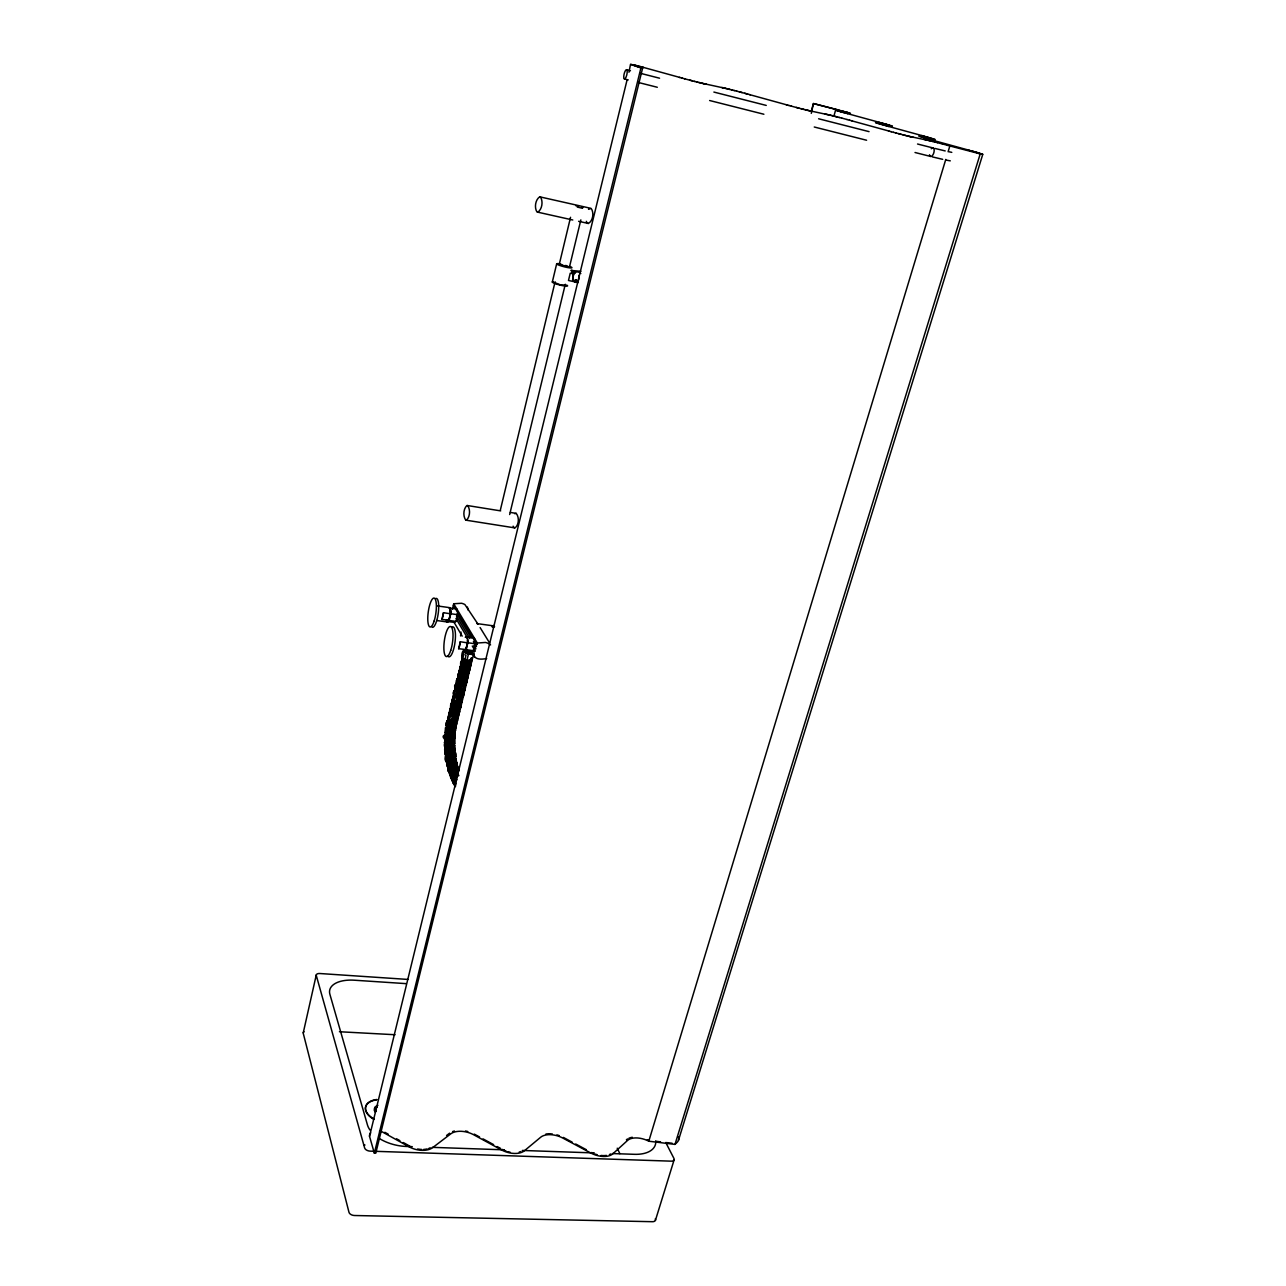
<?xml version="1.0" encoding="UTF-8"?>
<svg xmlns="http://www.w3.org/2000/svg" width="1286" height="1286" viewBox="0 0 1286 1286"><rect width="100%" height="100%" fill="white"/><g stroke="black" fill="none" stroke-linecap="round" stroke-linejoin="round"><path stroke-width="1.5" d="M446.933 740.929C434.379 732.055 457.382 735.64 454.505 730.882M446.692 740.543L444.667 740.077L444.956 734.885C450.18 731.332 448.091 741.154 445.197 740.479L444.715 735.094L446.371 735.094M444.908 739.884L446.499 739.852L445.486 739.675L445.519 734.676C449.344 733.743 444.249 741.733 446.338 740.077L444.763 740.286M445.197 740.479L447.19 740.768L447.367 745.912L451.209 745.108L451.241 740.109L444.618 742.054L444.843 747.713L454.119 744.128L454.167 739.129C439.153 737.167 446.515 758.949 447.399 740.897L454.601 738.791L453.026 737.392M447.367 745.912L448.605 745.655L448.637 740.656M448.605 745.655L449.923 745.398L449.859 740.286M451.209 745.108L450.727 740.013L452.431 739.804L452.383 744.803L449.923 745.398M450.679 744.996L453.379 744.465L453.428 739.466L452.174 739.402M453.379 744.465L452.142 744.401L454.649 743.421L454.44 738.084L452.865 738.1L453.878 737.73M454.119 744.128L452.624 744.08L454.553 743.774L454.697 738.437L453.026 738.421L454.44 738.084M449.28 772.388C443.783 767.967 460.018 762.212 455.549 765.54M465.757 637.39A7.041 1.993 -82.4 0 1 467.927 641.087L466.191 649.591L458.636 648.707A7.555 2.106 -82.4 0 0 460.292 641.746L467.863 642.92L467.461 641.023A7.041 1.993 -82.4 0 0 467.381 639.447M449.361 608.214A6.784 1.849 -82.2 0 1 450.856 612.136L450.775 613.888L450.389 612.072A6.784 1.849 -82.2 0 0 449.377 608.101M449.602 770.33L447.946 768.658L449.57 768.24L450.872 765.765L450.052 765.443C443.349 760.283 456.45 757.968 455.019 758.547M460.581 635.959L461.015 632.037M472.267 657.853A11.879 0.82 -77.8 0 0 472.203 658.384L472.187 658.834A11.879 0.82 -77.8 0 0 472.203 659.573L472.251 659.718A11.928 8.857 -53.6 0 1 470.901 660.039L470.001 660.136A11.928 8.857 -53.6 0 1 467.863 660.023L467.075 659.831A10.561 9.115 66.5 0 1 465.741 659.605L464.857 659.348A10.465 9.034 66.5 0 1 462.751 658.319C459.359 654.252 466.738 643.659 461.963 657.773M463.812 660.329C460.211 658.545 458.957 666.936 463.41 665.971L464.551 660.924L461.77 660.168L469.744 661.293L472.155 659.927L471.737 657.709M469.503 662.949L471.078 663.126L471.03 664.557L468.618 665.939L461.433 665.473L462.542 660.827L463.539 660.731L461.69 660.329L463.539 660.731L461.947 660.57L460.838 665.2L462.43 665.376L460.838 665.2M461.963 671.742L468.2 671.79L469.31 667.161L460.292 666.341L459.102 671.131L461.931 672.16L463.073 667.112L460.292 666.341L468.249 667.498L470.66 666.1L470.242 663.881M447.335 733.39L445.229 732.924L445.535 727.94L453.829 727.49L456.144 726.156L456.112 724.918L454.906 731.461L445.149 732.859L447.608 733.454M445.406 732.811L445.792 727.892C450.743 725.24 449.586 734.065 445.406 732.811L446.981 732.843L445.985 732.779L446.371 727.86C448.573 726.252 447.93 734.21 445.985 732.779M445.486 739.675L447.415 739.241L447.817 734.306L454.681 732.811L453.202 732.57M446.853 732.731L447.946 732.666L448.364 727.683L447.239 727.812M448.187 739.048L449.425 733.952L450.389 734.049L450.004 738.968L447.415 739.241L454.746 737.28L453.058 736.267M451.193 733.518C451.852 746.041 449.168 731.847 452.897 733.55L452.511 738.469L450.791 738.453L454.28 737.73L455.051 731.38M452.511 738.469L451.595 738.164L453.524 738.132L453.926 733.213L452.688 732.924M454.28 737.73L452.801 737.489L454.746 737.28L455.26 731.895M460.87 672.642C455.485 672.128 468.827 676.532 469.358 671.581L468.763 670.038M459.391 678.783C455.791 677.063 454.537 685.39 458.973 684.49L460.115 679.442L457.35 678.654L465.275 679.828L467.686 678.429L467.284 676.195M467.654 674.652L468.249 676.195C466.657 679.522 461.015 679.104 458.829 677.079L459.761 677.256M449.827 760.91L451.402 759.512L449.039 760.701L450.277 766.376L448.428 767.083L447.946 768.658L449.746 768.771L448.203 769.333L446.692 763.402L449.521 761.264L447.785 761.746L449.843 767.019L448.428 767.083L447.785 761.746M466.914 677.722L466.77 682.336C465.645 686.82 455.533 683.718 457.35 683.204M576.948 281.312L572.64 280.187L573.186 273.854L571.563 272.616M577.896 282.052C569.955 285.042 572.447 266.363 580.822 273.532M464.696 686.917L465.291 688.476L462.478 695.501L456.241 695.887C462.156 690.92 450.502 689.28 456.675 690.148L457.527 690.839L454.617 690.052C449.055 696.964 462.028 698.073 464.021 693.717L463.426 692.157M457.929 684.425L456.08 683.927L455.164 688.958C461.481 691.691 449.73 685.985 457.189 683.879M578.716 279.962L579.134 275.204M453.17 700.645L453.91 701.224L452.061 700.725L453.653 701.191L452.238 701.175L453.331 696.594L454.714 696.674L453.074 696.337L454.906 696.755L453.91 696.883L452.817 701.465L453.813 701.336L451.981 700.918L453.572 696.064L455.003 696.642L453.154 696.144L451.981 700.918L454.778 701.995C460.918 695.437 449.843 696.819 454.263 696.08M456.241 695.887L453.701 695.067C452.993 687.897 459.52 689.891 455.131 695.646L458.845 696.112L459.906 690.904L463.587 690.904L458.604 691.45L455.035 689.955C451.627 693.186 455.244 695.597 454.28 695.356L455.373 690.775L456.369 690.646L454.794 690.486M451.402 759.512L452.383 764.688L449.119 766.247M461.835 701.127L460.388 700.532L462.349 700.516L463.651 695.244L461.947 694.327L463.056 693.684L463.458 695.951L461.047 697.366L459.954 701.947L454.778 701.995L461.015 701.609L462.413 699.054M452.109 702.14L453.99 702.831C454.633 709.952 447.528 707.621 452.109 702.14L453.54 702.735L451.707 702.252L450.534 706.995L453.315 708.088L454.456 703.072L451.627 702.445L453.749 702.333M459.391 705.066L460.726 707.429L459.423 712.685L457.832 712.203L459.488 711.206L457.912 711.062L459.038 710.402L459.616 711.978L458.073 713.778L449.328 713.344L450.421 708.779L451.997 708.94L450.164 708.522L452.093 708.811L450.245 708.329L449.071 713.071L451.852 714.18L452.993 709.165L450.164 708.522L452.302 708.393M447.882 719.404L448.959 714.855L450.63 714.871L448.798 714.389L447.624 719.131L450.389 720.24C457.398 713.859 443.943 714.743 450.856 714.453M450.984 709.084L456.868 709.776L455.774 714.341L453.106 714.341L450.759 713.923L452.399 709.052L450.984 709.084L449.891 713.634L450.759 713.923M456.835 715.659C461.079 721.125 451.097 720.819 448.444 719.71L449.537 715.161L450.534 715L448.798 714.389M457.205 717.974L457.077 720.867L452.592 721.366L451.531 726.542L448.943 726.301L456.144 726.156M448.943 726.301L450.47 721.237C449.135 719.067 441.516 724.388 448.943 726.301L449.714 721.269L456.257 721.366L455.164 725.899L452.399 725.77L452.865 726.461L453.492 721.237L455.18 721.719L454.087 726.252L455.662 726.686L454.906 731.461L452.897 731.429L454.119 731.911L454.874 727.137L453.653 726.654L455.662 726.686M447.014 620.27A6.784 1.849 -82.2 0 0 448.766 621.025L450.775 613.824L443.461 612.715L441.886 619.466L449.312 620.19L448.3 620.961A6.784 1.849 -82.2 0 1 446.547 620.206M457.366 616.814L457.414 616.396A13.953 12.715 -28.7 0 0 457.462 614.676L457.623 613.776A13.985 10.127 25.1 0 0 457.591 611.445M452.527 779.429L454.456 783.222L452.495 781.181L454.038 780.57L455.099 776.197L453.444 772.002L457.703 770.153L458.732 771.07M454.376 784.942L453.267 781.052L454.697 778.303L456.755 776.599L456.884 777.516M446.21 725.77L448.091 726.188C443.107 725.288 452.109 726.477 446.387 725.947L447.142 721.189L449.119 721.269L447.142 721.189M449.907 721.784L447.367 720.996L446.628 725.77L448.541 726.333L447.335 725.851M446.129 725.834L448.38 726.043L446.981 726.092L447.721 721.317L448.718 721.269L446.885 721.076L448.83 721.414L446.965 720.996M448.573 721.333L448.091 726.188M447.946 732.666L449.2 732.698L450.325 727.538L453.829 727.49L453.074 732.264L451.37 732.007M449.2 732.698L450.534 732.65L451.225 727.41L452.608 727.731L451.852 732.506M455.389 730.93L456.305 725.561M454.73 782.579L453.219 783.27L455.405 786.63L455.919 783.222L453.733 779.879L454.955 780.136M477.99 624.144L464.921 604.581A13.39 12.169 -29.7 0 0 461.529 603.263L453.717 603.761L452.431 609.307M474.421 647.228A14.484 13.069 -29.2 0 0 474.55 646.633L474.727 645.459A14.484 13.069 -29.2 0 0 474.791 643.691L474.952 642.743A14.5 10.609 25.8 0 0 474.888 640.299L474.679 639.287A14.5 10.609 25.8 0 0 474.164 637.776L467.445 636.875A14.387 2.443 4.7 0 0 466.529 637.084L466.271 637.165M453.717 603.761L477.315 643.032C470.451 656.037 473.859 660.891 486.655 658.561M467.445 636.875L467.284 637.808A14.435 10.529 26.5 0 0 467.236 638.29M448.46 754.593L447.673 754.368L449.489 759.335L448.155 761.939L446.371 761.794C439.973 755.171 459.086 746.41 455.662 756.634C452.961 757.984 445.004 758.66 447.094 762.839M457.253 610.014A13.985 10.127 25.1 0 0 456.9 609.05L450.421 608.133L450.245 609.017A13.921 10.047 25.7 0 0 450.277 611.364L450.325 611.606M303.255 1032.787L316.276 974.917M458.636 648.707L460.292 641.746M458.813 672.498L460.581 673.092L459.584 673.189L458.475 677.818C459.423 678.108 455.823 675.648 459.231 672.433L460.661 673.012L459.006 672.916L457.896 677.545L461.24 677.979L458.475 677.818L457.639 677.288L458.813 672.498L461.722 673.334M463.249 653.979L462.333 659.011L465.693 659.445L464.905 659.782L462.06 658.786L463.651 653.915M552.321 282.02L556.661 263.855M453.347 707.638L452.222 707.847L453.845 702.96L452.447 702.992L451.354 707.557L452.35 707.413L450.775 707.268L451.868 702.703L453.444 702.847L451.868 702.703M458.089 683.75L456.241 683.252L457.848 683.734L456.417 683.686L457.527 679.072L459.649 679.265L457.864 684.248L465.227 684.104L466.336 679.49L458.973 679.635M461.24 671.115L459.102 671.131L461.031 671.469L459.359 671.372L460.468 666.743L462.14 666.855L461.063 667.016L459.954 671.646L461.352 671.646M448.476 717.315L449.2 714.277L451.081 714.968L449.907 714.293M449.939 711.254L450.663 708.216L452.543 708.907L451.354 708.248M456.08 683.927L459.6 684.795L456.835 684.634L455.742 689.232L456.739 689.103L454.906 688.701L456.835 689.023L456.096 688.46C457.768 690.502 451.981 687.174 456.498 683.83M456.659 683.171L457.752 678.574L459.649 679.265L458.105 679.362L456.996 683.959L457.864 684.248M459.954 669.347L460.693 666.277L462.59 666.968L460.822 671.919M464.069 660.795L462.172 660.104L460.581 664.975L462.237 665.296M459.359 671.372L460.758 671.469L461.899 666.823L460.292 666.341M463.716 650.218A7.041 1.993 -82.4 0 0 465.259 650.202L467.863 642.92M457.575 716.463L458.668 711.914L459.263 713.489L456.61 719.855L449.296 719.999L450.936 715.129L448.959 714.855M454.81 701.545L453.669 701.754L455.308 696.867L453.331 696.594M457.703 689.762L458.507 689.392L456.61 689.521L458.25 684.618L456.835 684.634M460.484 677.899L459.343 678.092L460.983 673.189L459.006 672.916M463.41 661.1L469.744 661.293L468.618 665.939L462.301 665.746L463.957 660.827L462.542 660.827M500.302 510.285L555.102 281.747M559.314 264.16L570.55 217.286M464.985 688.38L462.687 690.582L457.495 690.614L458.845 684.715L457.703 684.908M460.452 678.333L461.594 673.285L469.165 672.273M450.196 726.477L451.675 721.398L453.958 721.928M450.389 720.24L451.643 720.417L453.138 715.337L458.523 714.807L457.093 714.212L457.623 713.167M451.852 714.18L453.106 714.341L454.601 709.261L460.002 708.731L460.726 707.429L459.086 707.107L460.581 706.657L459.006 706.496M453.315 708.088L454.569 708.264L456.064 703.169L461.465 702.654L462.044 700.581L460.484 700.42M454.778 701.995L456.032 702.156L457.527 697.06L460.195 696.674L462.108 697.028L461.015 701.609M457.495 696.048L458.604 691.45L459.906 690.904L461.288 691.45L460.179 696.048L458.845 696.112M457.495 690.614L458.764 690.791L460.259 685.679L464.857 685.647L466.207 684.57L465.805 682.319L464.391 682.336M460.243 684.65L461.738 679.538L462.687 680.101L461.578 684.715L458.973 684.49M461.722 678.494L463.217 673.366L464.182 673.928L463.056 678.558M463.201 672.321L464.696 667.193L465.661 667.755L464.551 672.385L461.931 672.16M464.68 666.132L466.191 661.004L467.156 661.551L466.03 666.196L463.41 665.971M469.052 664.557L471.03 664.557L473.586 654.172L472.782 653.963A11.879 8.793 -53.1 0 0 470.66 653.851L469.76 653.947A11.896 8.809 -53.1 0 0 468.409 654.269L468.361 650.748M467.075 659.831L468.409 654.269M451.643 720.417L452.993 720.481L454.054 715.305L457.703 715.305L456.53 714.63M453.106 714.341L454.44 714.405L455.501 709.213L456.868 709.776M454.569 708.264L455.903 708.329L456.98 703.137L460.645 703.137L459.536 707.702L454.103 707.718M456.032 702.156L457.382 702.22L458.443 697.028L461.047 697.366L460.195 696.674M458.764 690.791L460.115 690.855L461.176 685.631L464.857 685.647L463.748 690.244L458.298 690.26M454.312 720.417L454.955 715.177L456.643 715.659L455.549 720.208L452.993 720.481M458.475 708.056L459.584 703.474L457.88 703.008L457.237 708.264L455.903 708.329M457.382 702.22L458.7 702.156L459.343 696.899L461.047 697.366M461.449 690.791L462.092 685.502L463.796 685.985L462.687 690.582L460.115 690.855M462.928 684.65L463.571 679.362L465.275 679.828L464.166 684.441L461.578 684.715M464.407 678.494L465.05 673.205L466.754 673.671L465.645 678.301L464.776 677.609L466.705 677.947L467.831 673.334L466.625 672.674L468.651 672.867L467.188 672.273M464.551 672.385L465.886 672.321L466.529 667.032L468.249 667.498L467.123 672.128M466.03 666.196L467.381 666.148L468.024 660.843L469.744 661.293M455.774 714.341L455.324 713.65L457.012 714.132L458.105 709.567L456.417 709.084L458.105 709.567M460.179 696.048L459.713 695.372L461.417 695.839L462.526 691.257L461.674 690.55L463.587 690.904M455.324 713.65L458.073 713.778L459.182 709.229L457.269 708.875L459.182 709.229M469.679 665.618L470.805 660.972L469.599 660.313L471.624 660.506L470.178 659.927L472.203 658.496L455.164 725.899M460.854 702.815L461.594 699.777M457.8 719.549L456.498 724.79L453.974 725.224M457.961 718.745L459.263 713.489L457.093 714.212M459.536 707.702L460.886 706.609L462.188 701.336L460.549 701.015L462.044 700.581M463.298 695.019L461.867 694.424L463.828 694.424L466.4 683.879L464.68 682.962L465.805 682.319M466.046 683.622L464.6 683.043L466.577 683.027L467.879 677.738L465.709 678.429L467.156 679.024L465.146 678.831M468.056 676.886L469.358 671.581M468.2 671.79L469.535 670.729L470.853 665.425M509.658 514.529L565.293 284.27M569.537 266.716L580.854 219.89M638.322 66.052L642.823 67.242L375.785 1153.172L374.339 1153.124L369.532 1136.358L627.038 80.053M628.95 72.257L630.526 64.3L635.975 65.522M374.339 1153.124L640.926 67.901L630.847 64.461M453.524 782.724L450.518 776.406L453.444 772.002M454.328 781.213L452.495 781.181L453.267 778.062L458.443 774.526L456.787 770.346L453.91 772.613M452.897 744.53L454.521 745.301L444.795 749.272L445.438 755.123L448.573 752.68L445.47 754.159L446.708 755.846M450.454 753.226L448.798 754.319L450.454 753.226L451.129 758.145L449.473 759.222L448.026 754.207M455.983 764.447L454.842 765.17L456.675 764.366L458.025 768.867C454.569 769.124 447.882 772.581 450.92 776.567L448.38 770.105L449.939 770.459L448.364 770.989L450.309 775.94C452.559 775.362 451.161 771.536 454.135 770.668L452.768 765.556L451.595 766.199L451.322 767.26L455.983 764.447L457.334 768.948L456.192 769.671L458.523 769.108L456.884 770.025M451.048 767.678L450.196 767.276L452.656 771.761L451.595 766.199M576.996 280.975L575.34 280.01M576.98 280.959L576.466 279.801M811.273 111.271L813.427 103.523L839.131 110.194M811.289 113.377L813.427 103.523M466.577 683.027L465.13 682.014M833.955 115.917L835.595 110.114L848.326 112.766L846.477 112.22M458.925 706.625L460.886 706.609L460.951 705.13M469.535 670.729L468.377 667.723M379.515 1131.133A10.802 6.253 12.6 0 1 381.138 1131.262L409.189 1146.855A17.152 9.886 13.5 0 0 432.643 1147.659L450.759 1133.85A16.991 9.709 14.7 0 1 473.553 1134.702L501.733 1150.038A16.847 9.532 15.7 0 0 524.35 1150.809L540.731 1137.194A16.702 9.356 16.7 0 1 562.721 1138.014L590.997 1153.108A16.589 9.179 17.7 0 0 612.811 1153.847L627.568 1140.425A16.477 9.002 18.6 0 1 648.803 1141.212L945.773 159.432M948.103 151.748L949.84 145.993L947.412 145.318M648.803 1141.212L674.989 1144.395L980.221 153.886L982.777 154.336L678.461 1140.328M655.442 1220.301L674.121 1159.859M454.601 745.076L452.624 745.687L454.103 745.558L454.424 750.542L452.945 750.67L454.842 750.285L454.344 744.883L452.929 745.189L454.601 745.076L454.842 750.285L447.898 753.13L446.772 753.098L445.294 748.018C442.577 744.128 446.419 741.958 445.165 741.684L445.47 746.668L446.531 746.957L444.715 747.391M456.192 778.11L456.755 776.599M455.357 771.6L455.71 770.732L457.366 774.911L454.906 777.435L452.125 773.24L453.251 773.256L452.399 772.838L454.44 778.287L451.338 774.268L452.511 774.494M450.839 765.652L450.18 760.058M449.891 713.634C452.35 713.537 446.258 712.106 451.45 713.457M464.905 654.895L466.014 655.121L464.905 659.782L462.912 659.284C465.821 659.332 459.97 658.448 463.249 658.609M454.569 771.279L456.225 775.474L455.099 776.197M450.373 611.847L450.47 612.313A13.921 10.047 25.7 0 0 450.952 613.76L450.438 614.837A13.905 12.619 -30 0 0 449.586 617.65L449.425 618.791A13.905 12.619 -30 0 0 449.377 620.511L448.766 620.64A13.889 2.476 4.8 0 0 447.689 621.074L447.432 621.267A13.889 2.476 4.8 0 0 447.255 621.572L454.344 622.328A13.953 2.492 5 0 0 455.437 621.91L455.694 621.717A13.953 2.492 5 0 0 455.871 621.395L456.385 620.334A13.953 12.715 -28.7 0 0 457.125 618.1M467.461 640.894L467.541 641.264A14.435 10.529 26.5 0 0 468.056 642.791L467.509 643.9A14.419 12.973 -30.4 0 0 466.609 646.794L466.432 647.967A14.419 12.973 -30.4 0 0 466.384 649.735L465.741 649.864A14.403 2.363 4.7 0 0 464.6 650.266L464.455 650.362A14.403 2.363 4.7 0 0 464.133 650.748L471.464 651.504A14.467 2.379 4.8 0 0 472.621 651.118M473.007 650.829A14.467 2.379 4.8 0 0 473.103 650.636L473.65 649.526A14.484 13.069 -29.2 0 0 473.891 648.964M456.401 769.173L454.89 770.234L453.958 765.041L453.54 765.733L455.051 764.672L456.401 769.173L452.945 770.7M466.32 649.301L465.741 650.266A7.041 1.993 -82.4 0 1 464.198 650.282M449.473 759.222L449.2 753.692M449.328 713.344L451 713.36M446.949 754.448L445.47 754.159L444.795 749.272L447.287 748.163L445.294 748.018M463.651 695.244L460.918 696.353L462.108 697.028M453.267 702.767L451.707 702.252M454.633 772.05L455.71 770.732M446.371 761.794L448.01 761.473L446.515 761.151L448.075 760.958L446.965 760.476L445.953 755.75L447.351 755.686L447.673 754.368M452.608 759.029L451.354 759.946L452.608 759.029L453.636 763.788L452.383 764.688L456.868 763.016L456.032 763.273M492.04 626.796L494.403 626.346M453.636 763.788L450.052 765.443M674.989 1144.395L677.192 1142.273A16.22 8.697 18.8 0 0 678.413 1136.792M453.958 765.041L452.768 765.556M454.135 770.668L455.308 769.542M459.102 671.131L460.951 671.549L459.954 671.646M492.554 626.893L494.531 626.764M447.801 752.567L447.48 747.568L453.379 745.832L453.701 750.815L448.557 752.583L447.126 747.664L451.241 746.475L451.563 751.458L448.557 752.583M454.247 765.411L455.051 764.672M588.538 209.329L591.142 208.428C594.245 212.64 593.023 220.854 588.361 223.459L578.62 221.305M461.867 666.839L460.468 666.743M450.213 751.892L449.971 746.812M575.324 280.01L576.482 279.801M449.312 620.093L448.862 620.431A7.282 1.977 -82.2 0 1 446.419 620.591M446.58 1135.474L449.602 1133.175M626.395 1139.782L627.52 1138.93M451.129 758.145L449.875 758.611M456.048 771.279L458.829 770.33L457.366 771.166M453.653 784.203L455.051 783.27L453.219 783.27M477.315 643.032L485.481 642.453A14.082 12.635 -30.2 0 1 489.034 643.82L490.593 644.929M453.733 758.676L452.142 759.544L453.733 758.676L454.746 763.418L453.17 764.286L454.746 763.418M451.209 753.13L453.797 752.181L454.472 757.084L451.065 758.402L452.383 757.727L451.707 752.808L450.389 753.483L452.849 752.455L453.524 757.374L451.884 758.033L451.209 753.13L452.849 752.455M449.296 719.999L448.444 719.71M452.222 707.847L451.354 707.557M455.131 695.646L454.28 695.356M456.61 689.521L455.742 689.232M455.598 769.912L457.334 768.948M514.705 513.693L516.216 513.387C519.383 517.181 518.997 524.784 515.107 527.935L465.741 520.139C462.88 516.12 463.314 508.87 466.931 505.462L500.672 510.88M459.343 678.092L458.829 677.079M448.123 745.928L446.306 746.282L445.985 741.299L447.11 741.283L445.937 740.704M377.923 1105.285L376.251 1106.105A11.14 6.301 12.6 0 0 375.351 1112.358M449.698 721.526L452.624 721.993M449.537 715.161L455.405 715.868M456.675 764.366L455.276 765.041L457.093 764.431L458.523 769.108L456.916 769.526L458.282 769.366L456.932 764.881L455.565 765.041L457.093 764.431M451.82 775.233L450.004 775.169L451.579 774.638L450.02 774.285L451.563 773.979L448.718 769.157L450.116 769.092L448.766 769.896L446.612 764.173M458.025 768.867L456.626 769.542L458.523 769.108M451.852 709.374L455.549 709.84M472.926 654.156L472.669 654.269A10.851 9.774 -30 0 1 470.917 654.333M452.447 702.992L458.346 703.683M453.91 696.883L459.809 697.575M448.653 771.761L450.164 771.053L448.364 770.989M457.334 691.289L459.954 691.514M452.415 746.137L450.727 746.571L451.048 751.571L452.736 751.137L452.415 746.137L451.499 746.266L451.82 751.249L454.424 750.542M451.193 764.816L452.415 764.254M461.208 686.242L458.604 686.017L462.558 686.177M454.665 758.418L452.881 759.222L454.665 758.418L455.694 763.161L453.894 763.948L455.694 763.161M460.083 679.876L461.352 680.037M463.04 667.53L464.31 667.691M464.519 661.325L465.789 661.486M590.322 208.219L539.718 196.822C535.314 199.764 534.204 207.593 536.969 211.997L572.784 220.002M448.348 727.731L451.29 727.876M452.624 757.695L453.524 757.374M537.741 212.222C542.178 209.313 543.303 201.388 540.474 197.015L539.718 196.822M464.487 651.536L465.484 652.677A10.433 8.986 66 0 1 467.622 653.706A10.851 9.774 -30 0 0 468.329 653.867A4.469 1.479 13.5 0 1 466.079 653.031L467.67 653.642M448.412 764.286L446.853 764.848L448.814 764.736L447.415 765.411L448.267 765.845M453.492 758.965L455.373 758.274L456.61 763.128L455.244 763.337L456.868 763.016L455.774 758.242L454.183 758.66L455.855 758.274L454.022 758.595M454.505 763.691L456.868 763.016M457.864 776.005L458.909 775.619M455.373 758.274L453.926 758.772L455.774 758.242M454.472 757.084L453.251 757.422L455.18 756.875L454.505 751.972L452.576 752.519L453.797 752.181M471.078 663.126L469.422 664.09L471.03 664.557M454.649 736.299L453.106 737.103L454.746 737.28M445.953 755.75L447.062 756.232L445.486 756.425L446.563 762.357L448.155 761.939M454.408 743.067L452.913 743.742L454.553 743.774M454.987 751.731L455.598 756.715L453.717 757.197L455.18 756.875M450.518 776.406L452.447 780.2L453.974 779.846L450.775 775.345L452.19 775.281L451.338 774.268M453.042 752.294L454.505 751.972M454.103 745.558L452.142 745.96L453.379 745.832M448.38 770.105L449.923 769.8L448.718 769.157M450.389 715.45L454.087 715.932M454.81 756.554L454.006 756.843L455.598 756.715M454.697 738.437L452.672 739.08L454.167 739.129M453.315 703.281L457.012 703.747M454.778 697.173L458.475 697.639M456.241 691.048L458.604 691.45M444.779 750.22L446.387 749.947L444.618 749.77L445.937 755.509L447.399 755.187L445.438 755.123M459.584 673.189L461.594 673.285M458.282 769.366L456.723 769.623L457.736 769.687M461.931 667.289L463.073 667.112M455.389 765.138L456.932 764.881M446.692 763.402L448.026 767.903L449.602 767.646L448.428 767.083M453.781 730.593L455.549 730.319L453.894 730.11L455.373 729.676L454.874 729.017M452.881 777.95L450.566 777.387L452.865 782.033M451.82 751.249L452.736 751.137M456.369 718.263L458.154 718.038L456.466 717.106M444.618 749.77L446.274 749.545L444.795 749.272M458.925 707.654L460.726 707.429M462.188 701.336L460.388 701.561L461.979 702.043M464.021 693.717L462.237 693.942L463.828 694.424M453.428 739.466L451.515 739.707L452.431 739.804M464.969 682.561L466.77 682.336M456.996 683.959L458.009 683.847M466.4 683.879L464.23 684.57L465.677 685.165M467.943 670.263L469.728 670.038L468.008 669.122M458.105 679.362L459.102 679.233L457.752 678.574M447.415 739.241L446.338 739.466M452.463 750.96L453.701 750.815M461.433 665.473L462.43 665.376L460.661 664.798L462.703 664.958M453.829 756.731L455.405 756.586M445.47 754.159L447.046 754.03L445.969 753.644L445.31 748.741L446.708 748.677M447.817 734.306L449.071 734.21M444.618 742.054L446.467 742.906M446.371 734.467L447.448 734.242M448.203 769.333L450.148 769.237M452.752 744.964L454.344 744.883M452.704 779.139L454.119 779.075L453.267 778.062M450.357 773.336L451.772 773.272L449.328 768.192L450.502 768.369L450.196 767.276M446.965 760.476L448.364 760.412L446.692 755.043L447.833 755.139M446.981 726.092L447.978 726.043L446.387 725.947M445.969 753.644L446.772 753.098M445.47 746.668L446.306 746.282M445.165 741.684L445.985 741.299M447.721 721.317L449.119 721.269M453.926 733.213L451.997 733.245L452.897 733.55M455.373 690.775L456.787 690.743M458.475 677.818L459.89 677.802L457.639 677.288M457.591 720.256L455.067 720.69L456.257 721.366M446.563 762.357L448.525 762.341M461.063 667.016L462.349 666.502M465.098 689.167L463.121 689.167L464.567 689.762M464.937 689.826L462.96 689.843L464.407 690.421M470.178 659.927L472.155 659.927L470.692 658.898M339.44 1031.742L395.075 1034.732M448.701 727.892L449.955 727.924M580.902 271.314L570.888 270.43L574.231 273.484M450.775 707.268L452.447 707.3L451.724 706.721M446.097 748.195L447.223 748.227M363.809 1144.99L364.999 1145.038M412.276 1146.662L406.28 1146.453A33.468 19.113 13 0 1 378.888 1138.206M432.289 1147.353L504.305 1149.829M522.309 1150.456L594.325 1152.931M612.329 1153.558L634.336 1154.314A32.086 17.441 18.1 0 0 655.715 1140.795M450.421 708.779L451.836 708.795L450.245 708.329M452.238 701.175L453.62 701.24L451.981 700.918M451.707 733.824L450.389 734.049M453.701 695.067L455.373 695.115M455.164 688.958L456.578 688.991L454.987 688.508M456.417 683.686L457.816 683.766L456.16 683.429M457.896 677.545L459.568 677.626M445.535 727.94L447.994 728.535L445.535 727.94L447.383 727.924L446.371 727.86M446.805 732.972L445.229 732.924M408 979.434L319.828 973.518A4.276 2.154 11.1 0 0 316.292 975.479L364.645 1147.98A4.903 2.877 12.3 0 0 370.272 1151.147L671.196 1161.162A4.646 2.54 19.3 0 0 673.96 1158.461L665.746 1142.498M406.28 983.645L354.293 980.205A30.141 15.384 11.9 0 0 329.891 994.303L367.426 1124.848A33.468 19.113 13 0 0 370.046 1130.121M461.947 660.57L463.378 660.634L461.77 660.168M462.333 659.011L463.989 659.139L462.542 658.545M447.721 759.785L448.701 759.11M454.874 727.137L452.945 726.976L453.829 727.49M454.119 731.911L452.19 731.75L453.074 732.264M444.843 747.713L446.789 747.889M460.918 696.353L463.458 695.951L461.867 695.469M457.993 708.554L460.002 708.731M458.893 713.296L456.9 713.103L458.073 713.778M451.466 744.707L452.383 744.803M456.257 684.345L457.848 684.506M457.527 679.072L459.102 679.233L457.35 678.654M470.612 658.319L472.203 658.496M445.792 727.892L447.737 728.471M444.393 742.408L446.146 742.617M656.68 1141.373L660.554 1141.855M666.341 1142.563L672.144 1143.254M950.29 160.846L946.48 160.171M466.384 649.735L473.103 650.636M455.871 697.414L457.141 697.575M454.408 703.522L455.662 703.683M444.715 735.094L446.435 735.319M468.056 642.791L474.791 643.691M452.945 709.615L454.199 709.792M376.107 1109.802L374.547 1110.525L376.171 1111.458M451.482 715.691L452.736 715.868M450.036 721.767L451.29 721.928M449.377 620.511L455.871 621.395M436.742 620.527L447.206 621.958M450.952 613.76L457.462 614.676M476.768 623.565L493.583 625.88M437.24 605.915L449.457 607.619A7.282 1.977 -82.2 0 1 450.454 613.695L448.846 620.029M561.773 264.514L559.217 264.498L569.264 266.829M465.741 520.139L466.432 520.235C470.097 516.859 470.547 509.529 467.622 505.543M450.984 772.372L452.158 772.548L450.502 766.938M510.381 512.439L516.216 513.387M449.071 713.071L450.743 713.344M450.534 706.995L452.206 707.284M453.444 694.81L455.115 695.099M453.074 696.337L454.762 696.626M582.253 208.203L577.285 207.078M468.876 660.618L470.805 660.972M467.831 673.334L465.902 672.98L466.754 673.671M445.519 734.676L446.547 734.869M460.581 664.975L462.269 665.28M466.336 679.49L464.407 679.153L465.275 679.828M464.857 685.647L462.928 685.293L463.796 685.985M922.175 136.895L921.258 136.75L925.856 138.277M932.109 138.792L932.929 138.92L925.566 136.637M462.06 658.786L463.748 659.091M457.703 715.305L455.807 714.952L456.643 715.659M561.291 284.994L564.875 284.978M878.129 123.151L877.165 122.974L884.639 125.321M888.337 125.192L889.221 125.305L887.726 124.774M978.903 153.516L981.17 153.902L977.923 152.793M459.456 705.58L460.886 706.609M949.02 151.78L951.785 152.359M575.855 205.728L578.411 206.29M924.2 139.386L931.177 141.074M910.954 136.734L929.424 140.64M913.43 137.361L909.781 136.477M578.298 282.566L568.476 280.477L570.228 273.227L573.508 273.918M445.486 756.425L446.998 756.747M723.375 87.898L703.812 83.638M460.452 673.462L462.831 673.864M825.194 113.988L830.804 115.354M809.65 110.773L829.181 114.968M812.254 111.432L808.347 110.467M721.848 87.48L724.597 88.171M706.544 84.329L702.365 83.301M448.026 767.903L449.57 768.24M446.756 728.262L447.994 728.535M634.705 65.232L632.407 64.847L642.598 68.335L640.926 67.901M452.286 737.859L453.524 738.132M723.166 87.769L726.108 88.525M942.67 159.335L932.302 156.876M452.447 780.2L454.038 780.57M908.35 136.139L911.163 136.863M945.21 150.928L934.842 148.42M724.806 88.155L727.892 88.959M700.677 82.899L703.699 83.686M806.788 110.098L809.698 110.853M634.754 65.168L637.47 65.891M829.615 115.001L832.685 115.804M805.004 109.664L808.01 110.451M906.694 135.721L909.604 136.493M726.735 88.621L729.901 89.441M698.764 82.433L701.851 83.252M636.441 65.586L639.126 66.293M728.905 89.152L732.104 90.004M831.656 115.499L837.009 116.897M696.674 81.918L699.761 82.738M803.043 109.165L806.065 109.969M930.083 140.753L933.138 141.573M904.83 135.255L907.787 136.043M624.369 78.928L628.243 79.909M637.92 82.368L657.307 87.271M709.631 100.517L763.884 114.245M814.263 127.009L866.587 140.238M915.021 152.504L930.534 156.426M731.3 89.747L734.451 90.599M833.907 116.078L839.388 117.524M932.221 141.283L935.276 142.119M694.424 81.34L697.462 82.159M800.905 108.635L803.895 109.439M902.788 134.741L905.746 135.544M626.587 69.782A4.71 1.399 -76.9 0 1 626.073 77.047A4.71 1.399 -76.9 0 1 623.774 76.244A4.71 1.399 -76.9 0 1 626.587 69.782L630.462 70.778M640.171 73.254L659.557 78.205M713.875 92.062L766.247 105.42M818.619 118.778L869.047 131.638M917.545 144.016L933.073 147.97M813.974 103.7L842.121 110.982M934.552 141.878L937.574 142.698M733.856 90.406L736.942 91.242M640.38 66.567L643.032 67.258M903.528 134.966L898.351 133.583M695.019 81.532L689.65 80.102M801.564 108.844L796.291 107.429M949.759 145.929L980.221 153.886M937.044 142.521L939.97 143.325M838.922 117.364L841.864 118.167M736.54 91.097L747.664 94.055M901.148 134.355L896.02 132.972M799.088 108.201L791.308 106.143M692.447 80.873L684.457 78.751M939.632 143.212L942.445 143.984M841.607 118.055L847.104 119.518M739.305 91.82L742.118 92.56M942.317 143.919L947.702 145.366M893.545 132.345L896.117 133.037M559.973 284.688L554.861 282.663M846.927 119.518L849.821 120.257M891.005 131.654L893.674 132.345M744.658 93.283L750.252 94.762M788.736 105.452L791.517 106.159M681.869 78.06L684.779 78.8M841.832 110.917L843.632 111.384M847.217 113.554L879.399 122.363M922.223 135.657L885.941 125.723M933.347 140.431L969.419 150.333M849.435 120.193L852.393 120.964M888.53 130.979L891.343 131.719M786.26 104.761L789.17 105.516M679.378 77.369L682.4 78.157M843.134 111.287L846.349 112.139M845.095 112.959L847.763 113.666M878.868 122.25L881.424 122.926M888.739 126.462L883.787 125.112M921.692 135.56L924.377 136.268M930.951 139.772L933.877 140.544M968.905 150.221L973.872 151.571M851.879 120.868L889.044 131.076M749.625 94.634L786.855 104.889M642.823 67.242L680.085 77.514M462.526 691.257L460.822 690.775L461.288 691.45M844.355 111.625C864.192 116.978 828.505 108.153 838.44 110.998M880.765 122.765L883.337 123.456M843.069 112.396L845.77 113.12M923.702 136.107L926.402 136.83M928.653 139.129L931.627 139.917M971.043 150.816L975.865 152.134M587.541 223.234L588.361 223.459M882.517 123.263L885.073 123.954M841.237 111.882L843.905 112.605M926.563 138.534L929.521 139.322M453.444 731.043L454.906 731.461M884.109 123.713L886.617 124.388M839.613 111.416L842.217 112.123M927.27 137.12C954.276 144.852 902.434 131.461 924.377 137.843M882.839 124.806C857.071 117.862 909.106 130.304 886.729 124.485M974.852 151.893L977.665 152.664M924.682 137.988L927.592 138.775M376.268 1108.645L375.11 1107.342L377.264 1107.294M447.367 720.996L449.296 721.559M885.524 124.115L887.951 124.79M838.247 111.014L840.722 111.689M976.492 152.375L982.681 154.256M460.79 671.437L459.182 670.97L461.481 671.581L460.292 670.938M454.617 690.052L456.225 690.518M460.758 700.05L462.349 700.516M839.453 111.319L835.595 110.114M565.647 265.43L566.869 265.8M445.31 748.741L446.387 749.127M451.016 706.705L452.897 707.396M455.389 688.428L457.286 689.119M455.035 689.955L456.916 690.646M453.572 696.064L455.453 696.755M459.231 672.433L461.111 673.125M468.49 661.486L467.156 661.551M582.092 207.384L582.928 207.721M466.995 667.691L465.661 667.755M465.516 673.864L464.182 673.928M464.037 680.037L462.687 680.101M462.172 660.104L463.619 660.683M468.683 666.1L470.129 666.695L468.12 666.502L469.31 667.161M460.693 666.277L462.14 666.855M466.079 676.902L467.525 677.481L465.516 677.288L466.705 677.947M460.018 702.06L461.465 702.654L459.456 702.461L460.645 703.137M450.663 708.216L452.093 708.811M449.2 714.277L450.63 714.871M455.967 725.4L454.537 724.806L456.498 724.79L456.112 722.491M452.865 726.461L451.531 726.542M446.885 758.499L446.081 758.113L446.756 761.264M647.34 1139.669L648.948 1140.441M460.243 679.474L458.459 678.606L459.649 679.265M456.096 688.46L457.88 689.312M451.852 771.455L452.688 771.857M591.608 1152.497L593.409 1153.381M447.094 762.582L448.251 763.161M502.424 1149.427L504.225 1150.311A15.416 8.729 15.7 0 0 506.089 1151.066M563.348 1137.419L572.174 1142.145M575.71 1144.026L586.303 1149.684M474.261 1134.107L479.533 1136.969M483.054 1138.898L493.615 1144.636M497.135 1146.549L500.656 1148.462M464.037 683.445L465.227 684.104M454.054 777.033L454.939 777.532M384.852 1132.291L388.195 1134.156M396.57 1138.801L399.914 1140.666M403.257 1142.515L409.961 1146.244M461.288 694.826L462.478 695.501M450.775 775.345L452.045 776.053M571.804 270.156L575.324 272.841M575.035 281.602L575.983 282.341M572.64 280.187L573.588 280.911M467.75 665.264L468.618 665.939M467.381 666.807L468.249 667.498M463.298 683.75L464.166 684.441M461.835 689.891L462.687 690.582M460.565 695.147L461.417 695.839M459.086 701.256L459.954 701.947M458.732 702.783L459.584 703.474M456.16 713.425L457.012 714.132M454.697 719.501L455.549 720.208M454.344 721.012L455.18 721.719M514.352 527.823L513.114 526.183M453.733 779.879L454.681 780.972L453.267 781.052L455.453 784.396M452.399 772.838L453.01 773.738M453.09 782.21L455.276 785.553M480.096 627.552L489.58 642.936M453.379 605.272L476.945 644.607M457.044 613.969L471.351 637.952M473.409 641.376L476.479 646.52M456.514 616.171L469.792 638.515M473.875 645.379L475.916 648.819M455.967 618.47L467.188 637.422M472.284 646.022L475.354 651.198M454.038 622.247L462.172 636.12M471.319 651.713L474.357 656.905M456.964 779.911L455.678 777.371L455.582 778.786L454.697 778.303L455.983 780.843M617.248 1148.189L619.836 1153.638M586.32 221.321L586.85 222.494M467.461 607.04L468.024 609.95M447.255 621.572L446.917 620.624M448.701 760.942L448.927 761.891M369.532 1136.358L369.484 1135.972A12.265 7.105 12.6 0 1 370.706 1132.918M448.685 747.182L449.007 752.181M520.717 1151.565A15.416 8.729 15.7 0 1 519.222 1152.047M509.995 1152.127A15.416 8.729 15.7 0 1 508.018 1151.661M545.923 1134.027A18.133 10.159 16.7 0 1 552.369 1133.995M556.918 1134.895A18.133 10.159 16.7 0 1 559.169 1135.586M610.593 1153.96A15.175 8.391 17.7 0 1 609.387 1154.587M606.413 1155.407A15.175 8.391 17.7 0 1 601.028 1155.455M597.17 1154.699A15.175 8.391 17.7 0 1 595.257 1154.105M628.918 1138.223A17.875 9.758 18.6 0 1 632.326 1137.29M430.231 1147.771A15.689 9.034 13.5 0 1 428.817 1148.414M427.225 1148.912A15.689 9.034 13.5 0 1 423.608 1149.427M421.663 1149.443A15.689 9.034 13.5 0 1 417.612 1148.993M452.592 1131.584A18.438 10.529 14.7 0 1 454.424 1131.021M465.452 1130.973A18.438 10.529 14.7 0 1 467.782 1131.519M931.273 148.758A4.421 2.106 -73.6 0 1 934.118 149.658A4.421 2.106 -73.6 0 1 932.318 155.654A4.421 2.106 -73.6 0 1 929.489 154.738M655.297 1218.855A4.581 2.652 19.7 0 1 652.516 1221.7L354.518 1215.511A4.839 2.99 12 0 1 348.988 1212.312L303.271 1033.397A4.228 2.25 10.8 0 1 304.059 1031.806M373.904 1119.367A20.078 11.349 12.6 0 1 365.465 1107.648A20.078 11.349 12.6 0 1 376.718 1099.851M374.001 1118.981A20.078 11.349 12.6 0 1 365.546 1107.278A20.078 11.349 12.6 0 1 376.814 1099.482M455.983 722.378A4.212 1.543 13.3 0 1 456.064 723.97M448.509 722.105A4.212 1.543 13.3 0 1 449.505 720.787M472.042 654.22A4.179 1.382 13.5 0 1 471.174 654.252M469.117 653.979A4.179 1.382 13.5 0 1 468.056 653.69M467.091 653.336A4.179 1.382 13.5 0 1 466.271 652.918M566.563 285.026A7.893 1.093 14.3 0 1 564.892 286.039A7.893 1.093 14.3 0 1 555.054 283.579A7.893 1.093 14.3 0 1 553.35 281.714M569.73 266.379A7.909 1.029 14.4 0 1 569.28 267.826A7.909 1.029 14.4 0 1 558.06 264.803A7.909 1.029 14.4 0 1 560.503 263.903M463.298 652.227A10.529 9.066 65.9 0 1 464.632 652.436L465.516 652.693A4.469 1.479 13.5 0 1 464.825 652.002M462.446 655.731A11.879 8.857 -53.6 0 1 462.044 655.619M473.618 653.867A11.863 0.804 -77.8 0 1 473.586 654.172M492.602 626.652A11.494 3.408 -82.1 0 1 494.194 625.35M453.91 621.572A13.921 10.111 25 0 1 453.733 622.472M449.537 608.358A13.873 2.556 4.9 0 1 450.421 608.133M470.933 651.166A14.419 10.593 25.8 0 1 470.837 651.632M452.077 626.957A15.143 4.163 -82.4 0 1 454.81 643.659A15.143 4.163 -82.4 0 1 447.544 655.699M435.6 598.585A14.596 3.874 -82.2 0 1 438.349 612.522A14.596 3.874 -82.2 0 1 432.128 627.23M443.461 612.715A7.282 1.961 -82.2 0 1 441.886 619.466M465.275 637.326A7.041 1.993 -82.4 0 1 467.156 638.161M472.219 653.047A4.292 1.415 13.5 0 1 468.136 652.5M467.461 652.259A4.292 1.415 13.5 0 1 465.516 651.134M472.251 654.285A4.469 1.479 13.5 0 1 470.869 654.333M450.389 714.855L448.718 714.582L450.357 714.92M458.941 679.121L457.269 678.831L458.909 679.153M460.42 672.98L458.732 672.674L460.388 673.012M457.173 764.623L455.565 765.041L457.173 764.623M455.662 756.634L453.974 757.004L455.662 756.634M457.687 684.393L456 684.104L457.655 684.425M450.711 650.459A15.143 4.147 -82.4 0 0 450.759 626.571A15.143 4.147 -82.4 0 0 443.863 647.469A15.143 4.147 -82.4 0 0 450.711 650.459M434.154 620.993A14.596 3.858 -82.2 0 0 434.298 598.135A14.596 3.858 -82.2 0 0 427.772 618.47A14.596 3.858 -82.2 0 0 434.154 620.993"/></g></svg>
